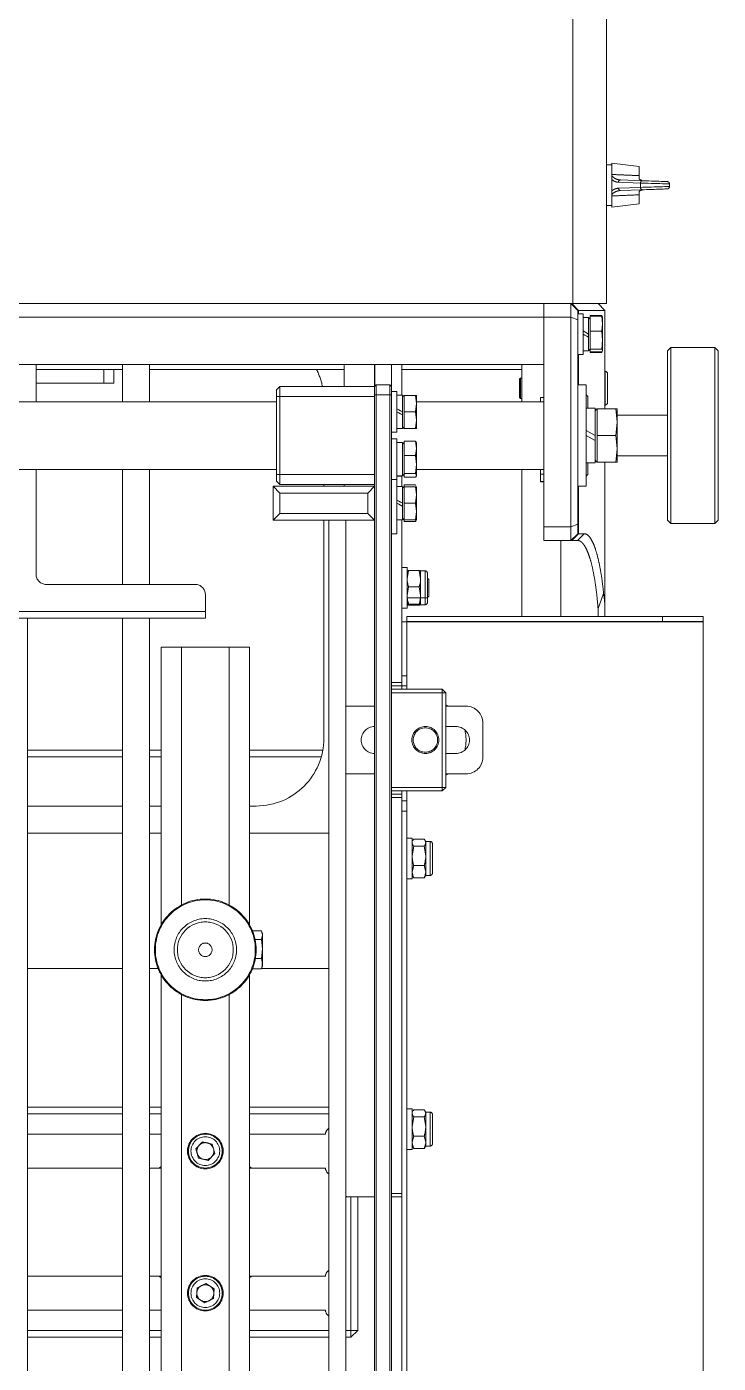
# Model space of a CAD drawing. Extents: x -681219 to -550379, y -242630 to -158199.
# Drawn here: x -668006.2 to -667801.9, y -214919 to -214524 of the extents above; entities that cross this region are included whole.
import ezdxf

# ---------------------------------------------------------------- set-up
doc = ezdxf.new("R2010")
doc.units = 0
doc.header["$LTSCALE"] = 1000
doc.linetypes.add('DASHED2', pattern=[9.525, 6.35, -3.175])
doc.linetypes.add('HIDDEN', pattern=[9.525, 6.35, -3.175])
doc.layers.get('0').update_dxf_attribs({"linetype": 'CONTINUOUS'})
doc.layers.add('future', color=4, linetype='DASHED2', lineweight=0)

# ---------------------------------------------------------------- blocks, each defined once
blk = doc.blocks.new('A$Caddf9ae6')
at = {"color": 0, "linetype": 'HIDDEN'}
for p, q in [((-753.5, 665), (-754.5, 664)), ((-722.15, 664), (-754.5, 664)), ((-754.5, 664), (-754.5, 651)), ((-753.5, 665), (-722.39, 665)), ((-722.39, 665), (-703.5, 665)), ((-702.5, 664), (-722.15, 664)), ((-702.5, 664), (-703.5, 665)), ((-702.5, 651), (-702.5, 664)), ((-783.51, 660.5), (-1169.51, 660.5)), ((-783.5, 660.5), (-783.51, 660.5)), ((-783.51, 573.01), (-783.51, 660.5)), ((-783.5, 660.5), (-782, 660.5)), ((-783.5, 648.5), (-783.5, 660.5)), ((-782, 660.5), (-782, 648.5)), ((-782, 648.5), (-783.5, 648.5)), ((-783.5, 648.5), (-783.5, 573.01)), ((-782, 648.5), (-782, 573.01)), ((-754.5, 651), (-702.5, 651)), ((-754.5, 651), (-753.5, 650)), ((-703.5, 650), (-753.5, 650)), ((-734.5, 650), (-734.5, 635.18)), ((-722.5, 635.18), (-722.5, 650)), ((-703.5, 650), (-702.5, 651)), ((-655.67, 647.49), (-655.64, 648.14)), ((-655.64, 648.14), (-655.62, 648.72)), ((-655.62, 648.72), (-655.61, 649.19)), ((-655.61, 649.19), (-655.59, 649.56)), ((-655.59, 649.56), (-655.58, 649.8)), ((-655.58, 649.8), (-655.58, 649.92)), ((-655.58, 649.92), (-655.58, 649.92)), ((-654.94, 648.53), (-654.97, 647.77)), ((-654.92, 649.19), (-654.94, 648.53)), ((-654.91, 649.75), (-654.92, 649.19)), ((-654.89, 650.18), (-654.91, 649.75)), ((-654.88, 650.46), (-654.89, 650.18)), ((-654.88, 650.6), (-654.88, 650.59)), ((-654.12, 650.6), (-654.88, 650.6)), ((-654.88, 650.59), (-654.88, 650.46)), ((-654.12, 650.59), (-654.12, 650.6)), ((-654.12, 650.46), (-654.12, 650.59)), ((-654.11, 650.18), (-654.12, 650.46)), ((-654.09, 649.75), (-654.11, 650.18)), ((-654.08, 649.19), (-654.09, 649.75)), ((-654.06, 648.53), (-654.08, 649.19)), ((-654.03, 647.77), (-654.06, 648.53)), ((-653.42, 649.92), (-653.42, 649.92)), ((-653.42, 649.92), (-653.42, 649.8)), ((-653.42, 649.8), (-653.41, 649.56)), ((-653.41, 649.56), (-653.39, 649.19)), ((-653.39, 649.19), (-653.38, 648.72)), ((-653.38, 648.72), (-653.36, 648.14)), ((-653.36, 648.14), (-653.34, 647.49)), ((-655.79, 643.81), (-655.77, 644.52)), ((-655.77, 644.52), (-655.74, 645.27)), ((-655.74, 645.27), (-655.72, 646.03)), ((-655.72, 646.03), (-655.69, 646.78)), ((-655.69, 646.78), (-655.67, 647.49)), ((-655.07, 644.32), (-655.09, 643.49)), ((-655.04, 645.19), (-655.07, 644.32)), ((-655.02, 646.07), (-655.04, 645.19)), ((-654.99, 646.94), (-655.02, 646.07)), ((-654.97, 647.77), (-654.99, 646.94)), ((-654.01, 646.94), (-654.03, 647.77)), ((-653.98, 646.07), (-654.01, 646.94)), ((-653.96, 645.19), (-653.98, 646.07)), ((-653.93, 644.32), (-653.96, 645.19)), ((-653.91, 643.49), (-653.93, 644.32)), ((-653.34, 647.49), (-653.31, 646.78)), ((-653.31, 646.78), (-653.28, 646.03)), ((-653.28, 646.03), (-653.26, 645.27)), ((-653.26, 645.27), (-653.23, 644.52)), ((-653.23, 644.52), (-653.21, 643.81)), ((-660, 641.6), (-661, 633.6)), ((-660, 641.6), (-657.33, 641.6)), ((-657.33, 641.6), (-656.58, 641.6)), ((-656.06, 636.09), (-655.84, 642.57)), ((-655.92, 642.49), (-655.9, 642.54)), ((-655.84, 642.57), (-655.82, 643.15)), ((-655.82, 643.15), (-655.79, 643.81)), ((-655.14, 642.05), (-655.36, 635.57)), ((-655.12, 642.72), (-655.14, 642.05)), ((-655.14, 642.05), (-653.86, 642.05)), ((-655.09, 643.49), (-655.12, 642.72)), ((-653.88, 642.72), (-653.91, 643.49)), ((-653.86, 642.05), (-653.88, 642.72)), ((-653.64, 635.57), (-653.86, 642.05)), ((-653.21, 643.81), (-653.18, 643.15)), ((-653.18, 643.15), (-653.16, 642.57)), ((-653.16, 642.57), (-652.94, 636.09)), ((-652.42, 641.6), (-651.67, 641.6)), ((-651.67, 641.6), (-649, 641.6)), ((-648, 633.6), (-649, 641.6)), ((-736.36, 634.74), (-732.43, 635.18)), ((-736.36, 635.18), (-732.43, 635.18)), ((-736.36, 629.2), (-736.36, 634.74)), ((-732.43, 635.18), (-728.5, 634.74)), ((-732.43, 635.18), (-724.57, 635.18)), ((-728.5, 634.74), (-724.57, 635.18)), ((-728.5, 629.2), (-728.5, 634.74)), ((-724.57, 635.18), (-720.64, 634.74)), ((-724.57, 635.18), (-720.64, 635.18)), ((-720.64, 629.2), (-720.64, 634.74)), ((-718.75, 632.3), (-710.26, 632.3)), ((-710.26, 632.3), (-710.25, 632.3)), ((-661, 633.6), (-657.68, 633.6)), ((-660.5, 633.6), (-660.5, 632)), ((-657.68, 633.6), (-656.17, 633.6)), ((-656.17, 633.6), (-652.83, 633.6)), ((-651.32, 633.6), (-651.75, 633.6)), ((-651.5, 633.6), (-651.32, 633.6)), ((-651.32, 633.6), (-648, 633.6)), ((-648.5, 632), (-648.5, 633.6)), ((-782, 631.5), (-778.36, 631.5)), ((-779.58, 629.5), (-782, 629.5)), ((-775.22, 631.15), (-779.57, 629.5)), ((-778.36, 631.5), (-736.36, 631.5)), ((-736.55, 628.6), (-730, 628.6)), ((-736.55, 628.6), (-736.55, 626)), ((-733.2, 629.2), (-736.36, 629.2)), ((-736.36, 629.15), (-735.82, 628.6)), ((-731.66, 629.2), (-733.2, 629.2)), ((-728.5, 629.2), (-731.66, 629.2)), ((-729.5, 627.74), (-730, 628.6)), ((-730, 628.6), (-728.5, 628.6)), ((-725.34, 629.2), (-728.5, 629.2)), ((-728.5, 628.6), (-728, 627.73)), ((-728.5, 628.6), (-720.45, 628.6)), ((-723.8, 629.2), (-725.34, 629.2)), ((-720.64, 629.2), (-723.8, 629.2)), ((-721.18, 628.6), (-720.64, 629.15)), ((-720.64, 631.5), (-691.5, 631.5)), ((-720.45, 626), (-720.45, 628.6)), ((-709.5, 631.55), (-719.5, 631.55)), ((-719.5, 631.55), (-719.5, 631.5)), ((-709.5, 631.5), (-709.5, 631.55)), ((-703.98, 630.57), (-703.77, 630.6)), ((-703.98, 627.2), (-703.98, 630.57)), ((-703.75, 627.2), (-703.75, 630.57)), ((-703.39, 630.85), (-703.44, 630.83)), ((-703.34, 630.85), (-700.3, 630.85)), ((-702.92, 630.57), (-700.3, 630.85)), ((-702.92, 627.2), (-702.92, 630.57)), ((-700.3, 630.85), (-697.67, 630.57)), ((-695.46, 630.85), (-700.3, 630.85)), ((-697.67, 630.57), (-695.46, 630.85)), ((-697.67, 627.2), (-697.67, 630.57)), ((-695.46, 630.85), (-693.25, 630.57)), ((-695.46, 630.85), (-693.61, 630.85)), ((-693.56, 630.83), (-693.61, 630.85)), ((-693.41, 630.78), (-693.56, 630.83)), ((-693.25, 627.2), (-693.25, 630.57)), ((-693.18, 630.67), (-693.02, 630.57)), ((-693.02, 627.2), (-693.02, 630.57)), ((-691.5, 623.69), (-691.5, 631.5)), ((-689.5, 629.5), (-691.5, 631.5)), ((-689.5, 632), (-689.5, 622)), ((-417.5, 632), (-689.5, 632)), ((-759.5, 623.46), (-757.5, 625.42)), ((-757.5, 625.42), (-757.5, 623.69)), ((-743.5, 626), (-713.5, 626)), ((-743.5, 626), (-743.5, 623.5)), ((-740, 626.5), (-740.5, 626)), ((-740, 626.5), (-736.55, 626.5)), ((-729, 626.87), (-729.5, 627.74)), ((-728.5, 626), (-729, 626.87)), ((-728, 627.73), (-727.5, 626.86)), ((-727.5, 626.86), (-727, 626)), ((-720.45, 626.5), (-717, 626.5)), ((-716.5, 626), (-717, 626.5)), ((-713.5, 623.5), (-713.5, 626)), ((-704.5, 625.1), (-692.5, 625.1)), ((-704.5, 625.1), (-704.5, 623.5)), ((-703.75, 627.2), (-703.98, 627.2)), ((-703.44, 627.2), (-703.75, 627.2)), ((-703.44, 627.2), (-702.94, 626.7)), ((-699.42, 626.7), (-703.44, 626.7)), ((-703.44, 626.7), (-703.44, 625.1)), ((-702.92, 627.2), (-703.23, 627.2)), ((-700.95, 627.2), (-702.92, 627.2)), ((-699.65, 627.2), (-700.95, 627.2)), ((-697.67, 627.2), (-699.65, 627.2)), ((-699.12, 626.17), (-699.42, 626.7)), ((-699.42, 626.7), (-698.5, 626.7)), ((-698.81, 625.64), (-699.12, 626.17)), ((-698.5, 625.1), (-698.81, 625.64)), ((-698.5, 626.7), (-698.19, 626.16)), ((-693.56, 626.7), (-698.5, 626.7)), ((-698.19, 626.16), (-697.88, 625.63)), ((-697.88, 625.63), (-697.58, 625.1)), ((-696.01, 627.2), (-697.67, 627.2)), ((-694.91, 627.2), (-696.01, 627.2)), ((-693.25, 627.2), (-694.91, 627.2)), ((-694.06, 626.7), (-693.56, 627.2)), ((-693.56, 625.1), (-693.56, 626.7)), ((-693.02, 627.2), (-693.25, 627.2)), ((-692.5, 623.5), (-692.5, 625.1)), ((-759.5, 621.73), (-757.5, 623.69)), ((-759.5, 621.5), (-757.5, 623.5)), ((-759.5, 621.73), (-759.5, 623.46)), ((-759.5, 621.5), (-759.5, 621.73)), ((-755.5, 621.5), (-759.5, 621.5)), ((-759.5, 613.5), (-759.5, 621.5)), ((-757.5, 623.69), (-757.5, 623.5)), ((-757.5, 623.69), (-743.5, 623.69)), ((-757.5, 623.5), (-754.67, 623.5)), ((-755.5, 621.5), (-754.67, 623.5)), ((-755.5, 621.5), (-755.5, 613.5)), ((-693.5, 621.5), (-755.5, 621.5)), ((-754.67, 623.5), (-694.33, 623.5)), ((-713.5, 623.69), (-704.5, 623.69)), ((-694.33, 623.5), (-691.5, 623.5)), ((-693.5, 621.5), (-694.33, 623.5)), ((-693.5, 613.5), (-693.5, 621.5)), ((-689.5, 621.5), (-693.5, 621.5)), ((-692.5, 623.69), (-691.5, 623.69)), ((-691.5, 623.5), (-691.5, 623.69)), ((-689.5, 621.73), (-691.5, 623.69)), ((-689.5, 621.5), (-691.5, 623.5)), ((-689.5, 622), (-689.5, 621.5)), ((-417.5, 622), (-689.5, 622)), ((-689.5, 621.5), (-689.5, 613.5)), ((-782, 618.5), (-759.5, 618.5)), ((-755.5, 613.5), (-759.5, 613.5)), ((-693.5, 613.5), (-755.5, 613.5)), ((-742.13, 613.5), (-742.13, 612.5)), ((-742.12, 612.5), (-742.13, 612.5)), ((-742.12, 613.5), (-742.12, 612.5)), ((-742.12, 612.5), (-739.95, 612.5)), ((-739.95, 612.5), (-739.95, 613.5)), ((-739.95, 612.5), (-738.5, 612.5)), ((-738.5, 613.5), (-738.5, 575.85)), ((-718.5, 575.85), (-718.5, 613.5)), ((-718.5, 612.5), (-717.25, 612.5)), ((-717.25, 612.5), (-717.25, 613.5)), ((-707.5, 613.5), (-707.5, 263.5)), ((-707.5, 613.5), (-693.5, 613.5)), ((-693.5, 457.82), (-693.5, 613.5)), ((-693.5, 613.5), (-689.5, 613.5)), ((-689.5, 613.5), (-689.5, 263.5)), ((-782, 607), (-738.5, 607)), ((-718.5, 607), (-707.5, 607)), ((-717.5, 607), (-717.5, 606.55)), ((-717.5, 606.55), (-711.5, 606.55)), ((-717.5, 606.55), (-717.25, 606.3)), ((-711.75, 606.3), (-717.25, 606.3)), ((-711.75, 606.3), (-711.5, 606.55)), ((-711.5, 606.55), (-711.5, 607)), ((-711.5, 606.55), (-711.5, 606.55)), ((-709, 571.5), (-709, 607)), ((-813.5, 595.5), (-823.5, 595.5)), ((-828.5, 590.5), (-828.5, 584.5)), ((-808.5, 584.5), (-808.5, 590.5)), ((-828.5, 585.13), (-828.89, 584.5)), ((-822.5, 587.5), (-822.5, 584.5)), ((-814.5, 584.5), (-814.5, 587.5)), ((-808.11, 584.5), (-808.5, 585.13)), ((-833.5, 583.5), (-832.5, 584.5)), ((-833.5, 568.5), (-833.5, 583.5)), ((-833.5, 583.5), (-832.5, 583.5)), ((-832.5, 583.5), (-832.5, 584.5)), ((-832.5, 584.5), (-804.5, 584.5)), ((-832.5, 583.5), (-832.5, 568.5)), ((-804.5, 583.5), (-832.5, 583.5)), ((-804.5, 583.5), (-804.5, 584.5)), ((-803.5, 583.5), (-804.5, 584.5)), ((-804.5, 568.5), (-804.5, 583.5)), ((-804.5, 583.5), (-803.5, 583.5)), ((-803.5, 583.5), (-803.5, 568.5)), ((-939.21, 575.05), (-939.21, 578.15)), ((-938.5, 578.6), (-938.87, 578.38)), ((-938.5, 579.93), (-928.85, 579.93)), ((-938.5, 579.93), (-938.5, 578.6)), ((-937.41, 578.6), (-938.5, 578.6)), ((-937.83, 580.6), (-929.47, 580.6)), ((-932.76, 578.6), (-937.41, 578.6)), ((-935.62, 578.15), (-937.41, 578.6)), ((-935.62, 575.05), (-935.62, 578.15)), ((-929.91, 578.15), (-932.76, 578.6)), ((-928.85, 578.6), (-932.76, 578.6)), ((-929.91, 575.05), (-929.91, 578.15)), ((-929.47, 580.6), (-929.17, 580.6)), ((-928.85, 579.93), (-928.5, 579.93)), ((-928.85, 578.6), (-928.5, 578.6)), ((-928.5, 578.6), (-928.5, 579.93)), ((-928.13, 578.38), (-928.5, 578.6)), ((-927.79, 575.05), (-927.79, 578.15)), ((-859.21, 575.05), (-859.21, 578.15)), ((-858.5, 578.6), (-858.87, 578.38)), ((-858.5, 579.93), (-848.85, 579.93)), ((-858.5, 579.93), (-858.5, 578.6)), ((-857.41, 578.6), (-858.5, 578.6)), ((-857.83, 580.6), (-849.47, 580.6)), ((-852.76, 578.6), (-857.41, 578.6)), ((-855.62, 578.15), (-857.41, 578.6)), ((-855.62, 575.05), (-855.62, 578.15)), ((-849.91, 578.15), (-852.76, 578.6)), ((-848.85, 578.6), (-852.76, 578.6)), ((-849.91, 575.05), (-849.91, 578.15)), ((-849.47, 580.6), (-849.17, 580.6)), ((-848.85, 579.93), (-848.5, 579.93)), ((-848.85, 578.6), (-848.5, 578.6)), ((-848.5, 578.6), (-848.5, 579.93)), ((-848.13, 578.38), (-848.5, 578.6)), ((-847.79, 575.05), (-847.79, 578.15)), ((-778.62, 576.65), (-776.5, 577.04)), ((-778.5, 578.43), (-768.5, 578.43)), ((-778.5, 578.43), (-778.5, 577.1)), ((-778.5, 577.1), (-778.5, 577.1)), ((-775.81, 577.1), (-778.5, 577.1)), ((-778.5, 577.1), (-778.5, 577.1)), ((-777.83, 579.1), (-769.17, 579.1)), ((-776.5, 578.96), (-776.5, 573.13)), ((-775.96, 579.5), (-776.36, 579.1)), ((-775.96, 579.5), (-771.04, 579.5)), ((-773.25, 576.65), (-775.81, 577.1)), ((-770.82, 577.1), (-775.81, 577.1)), ((-770.64, 579.1), (-771.04, 579.5)), ((-768.38, 576.65), (-770.82, 577.1)), ((-768.5, 577.1), (-770.82, 577.1)), ((-768.5, 577.1), (-768.5, 578.43)), ((-768.5, 577.1), (-768.5, 577.1)), ((-939.5, 573.01), (-1181.51, 573.01)), ((-839.51, 573), (-1178.51, 573)), ((-939.5, 574.6), (-927.5, 574.6)), ((-939.5, 574.6), (-939.5, 573)), ((-938.87, 574.82), (-938.5, 574.6)), ((-935.62, 575.05), (-937.41, 574.6)), ((-929.91, 575.05), (-932.76, 574.6)), ((-928.5, 574.6), (-928.13, 574.82)), ((-928.14, 574.86), (-927.79, 575.05)), ((-927.5, 573), (-927.5, 574.6)), ((-859.5, 573.01), (-927.5, 573.01)), ((-859.5, 574.6), (-847.5, 574.6)), ((-859.5, 574.6), (-859.5, 573)), ((-858.87, 574.82), (-858.5, 574.6)), ((-855.62, 575.05), (-857.41, 574.6)), ((-849.91, 575.05), (-852.76, 574.6)), ((-848.5, 574.6), (-848.13, 574.82)), ((-848.14, 574.86), (-847.79, 575.05)), ((-847.5, 573), (-847.5, 574.6)), ((-833.5, 573.01), (-847.5, 573.01)), ((-839.51, 571.5), (-839.51, 573)), ((-839.51, 573), (-836.51, 573)), ((-836.51, 573), (-836.51, 571.5)), ((-836.51, 573), (-833.51, 573)), ((-833.51, 573), (-833.51, 571.5)), ((-833.5, 573), (-833.51, 573)), ((-783.51, 573.01), (-803.5, 573.01)), ((-803.5, 573), (-802.51, 573)), ((-802.51, 571.5), (-802.51, 573)), ((-802.51, 573), (-799.51, 573)), ((-799.51, 573), (-799.51, 571.5)), ((-783.51, 573), (-799.51, 573)), ((-783.51, 573), (-783.51, 573.01)), ((-783.51, 573.01), (-783.5, 573.01)), ((-783.51, 571.5), (-783.51, 573)), ((-782, 573.01), (-783.5, 573.01)), ((-767.5, 573.1), (-779.5, 573.1)), ((-779.5, 573.1), (-779.5, 571.5)), ((-778.62, 573.55), (-778.62, 576.65)), ((-778.62, 573.55), (-776.48, 573.16)), ((-778.5, 573.1), (-778.5, 573.1)), ((-778.37, 573.55), (-778.37, 576.65)), ((-773.25, 573.55), (-775.81, 573.1)), ((-773.25, 573.55), (-773.25, 576.65)), ((-768.38, 573.55), (-770.82, 573.1)), ((-768.5, 573.1), (-768.5, 573.1)), ((-768.38, 573.55), (-768.38, 576.65)), ((-767.5, 571.5), (-767.5, 573.1)), ((-753.95, 575.57), (-753.39, 575.65)), ((-753.95, 572.2), (-753.95, 575.57)), ((-753.39, 575.57), (-750.95, 575.85)), ((-753.39, 575.85), (-750.95, 575.85)), ((-753.39, 572.2), (-753.39, 575.57)), ((-750.95, 575.85), (-748.5, 575.57)), ((-746.06, 575.85), (-750.95, 575.85)), ((-748.5, 575.57), (-746.06, 575.85)), ((-748.5, 572.2), (-748.5, 575.57)), ((-746.06, 575.85), (-743.61, 575.57)), ((-743.61, 575.85), (-746.06, 575.85)), ((-743.61, 572.2), (-743.61, 575.57)), ((-743.23, 575.69), (-743.05, 575.57)), ((-743.05, 572.2), (-743.05, 575.57)), ((-740.84, 572.2), (-740.84, 575.57)), ((-740.39, 575.85), (-740.48, 575.82)), ((-737.08, 575.85), (-740.3, 575.85)), ((-739.75, 575.57), (-737.08, 575.85)), ((-739.75, 572.2), (-739.75, 575.57)), ((-737.08, 575.85), (-734.41, 575.57)), ((-732.28, 575.85), (-737.08, 575.85)), ((-734.41, 575.57), (-732.28, 575.85)), ((-734.41, 572.2), (-734.41, 575.57)), ((-732.28, 575.85), (-730.16, 575.57)), ((-732.28, 575.85), (-730.62, 575.85)), ((-730.52, 575.82), (-730.61, 575.85)), ((-730.16, 572.2), (-730.16, 575.57)), ((-726.39, 575.57), (-723.94, 575.85)), ((-726.39, 575.85), (-723.94, 575.85)), ((-726.39, 572.2), (-726.39, 575.57)), ((-723.94, 575.85), (-721.5, 575.57)), ((-719.05, 575.85), (-723.94, 575.85)), ((-721.5, 575.57), (-719.05, 575.85)), ((-721.5, 572.2), (-721.5, 575.57)), ((-719.05, 575.85), (-716.61, 575.57)), ((-716.61, 575.85), (-719.05, 575.85)), ((-716.61, 572.2), (-716.61, 575.57)), ((-839.51, 571.5), (-1178.51, 571.5)), ((-953.5, 568.5), (-953.5, 571.5)), ((-952.5, 571.5), (-952.5, 568.5)), ((-836.51, 571.5), (-839.51, 571.5)), ((-836.51, 571.5), (-835.5, 571.5)), ((-835.5, 568.5), (-835.5, 571.5)), ((-835.5, 571.5), (-834.5, 571.5)), ((-834.5, 571.5), (-834.5, 568.5)), ((-833.51, 571.5), (-834.5, 571.5)), ((-833.51, 571.5), (-833.5, 571.5)), ((-802.51, 571.5), (-803.5, 571.5)), ((-799.51, 571.5), (-802.51, 571.5)), ((-802.5, 568.5), (-802.5, 571.5)), ((-801.5, 571.5), (-801.5, 568.5)), ((-783.51, 571.5), (-799.51, 571.5)), ((-783.51, 571.5), (-753.44, 571.5)), ((-741.5, 570.1), (-757.5, 570.1)), ((-757.5, 570.1), (-757.5, 568.5)), ((-753.39, 572.2), (-753.95, 572.2)), ((-753.44, 572.2), (-753.39, 572.15)), ((-749.42, 571.7), (-753.44, 571.7)), ((-753.44, 571.7), (-753.44, 570.1)), ((-751.55, 572.2), (-753.39, 572.2)), ((-753.39, 572.15), (-752.94, 571.7)), ((-750.34, 572.2), (-751.55, 572.2)), ((-748.5, 572.2), (-750.34, 572.2)), ((-749.12, 571.17), (-749.42, 571.7)), ((-749.42, 571.7), (-748.5, 571.7)), ((-748.81, 570.64), (-749.12, 571.17)), ((-748.5, 570.1), (-748.81, 570.64)), ((-746.66, 572.2), (-748.5, 572.2)), ((-748.5, 571.7), (-748.19, 571.16)), ((-743.56, 571.7), (-748.5, 571.7)), ((-748.19, 571.16), (-747.88, 570.63)), ((-747.88, 570.63), (-747.58, 570.1)), ((-745.45, 572.2), (-746.66, 572.2)), ((-743.61, 572.2), (-745.45, 572.2)), ((-744.06, 571.7), (-743.61, 572.15)), ((-743.61, 572.15), (-743.56, 572.2)), ((-743.05, 572.2), (-743.59, 572.2)), ((-743.56, 570.1), (-743.56, 571.7)), ((-743.56, 571.5), (-740.46, 571.5)), ((-741.39, 570.1), (-741.5, 570.1)), ((-741.5, 570.1), (-741.5, 568.5)), ((-729.5, 570.1), (-741.39, 570.1)), ((-740.43, 572.2), (-740.84, 572.2)), ((-740.46, 570.1), (-740.46, 571.5)), ((-740.44, 572.2), (-739.94, 571.7)), ((-730.56, 571.7), (-740.44, 571.7)), ((-740.44, 571.7), (-740.44, 570.1)), ((-739.75, 572.2), (-740.16, 572.2)), ((-737.75, 572.2), (-739.75, 572.2)), ((-736.42, 572.2), (-737.75, 572.2)), ((-734.41, 572.2), (-736.42, 572.2)), ((-732.81, 572.2), (-734.41, 572.2)), ((-731.76, 572.2), (-732.81, 572.2)), ((-730.16, 572.2), (-731.76, 572.2)), ((-731.06, 571.7), (-730.56, 572.2)), ((-730.56, 570.1), (-730.56, 571.7)), ((-729.5, 568.5), (-729.5, 570.1)), ((-727.5, 570.1), (-715.5, 570.1)), ((-727.5, 570.1), (-727.5, 568.5)), ((-722.42, 571.7), (-726.44, 571.7)), ((-726.44, 571.7), (-726.44, 570.1)), ((-724.55, 572.2), (-726.39, 572.2)), ((-726.39, 572.15), (-725.94, 571.7)), ((-723.34, 572.2), (-724.55, 572.2)), ((-721.5, 572.2), (-723.34, 572.2)), ((-722.12, 571.17), (-722.42, 571.7)), ((-722.42, 571.7), (-721.5, 571.7)), ((-721.81, 570.64), (-722.12, 571.17)), ((-721.5, 570.1), (-721.81, 570.64)), ((-719.66, 572.2), (-721.5, 572.2)), ((-721.5, 571.7), (-721.19, 571.16)), ((-716.56, 571.7), (-721.5, 571.7)), ((-721.19, 571.16), (-720.88, 570.63)), ((-720.88, 570.63), (-720.58, 570.1)), ((-718.45, 572.2), (-719.66, 572.2)), ((-716.61, 572.2), (-718.45, 572.2)), ((-717.06, 571.7), (-716.61, 572.15)), ((-716.56, 570.1), (-716.56, 571.7)), ((-716.54, 571.5), (-707.5, 571.5)), ((-716.54, 571.5), (-716.54, 570.1)), ((-715.5, 568.5), (-715.5, 570.1)), ((-1250.5, 568.5), (-716.5, 568.5)), ((-716.5, 568), (-1250.5, 568)), ((-716.5, 568), (-716.5, 568.5)), ((-716.5, 568.5), (-714, 568.5)), ((-713.5, 568), (-716.5, 568)), ((-716.5, 564), (-716.5, 568)), ((-714, 568.5), (-707.5, 568.5)), ((-713.5, 568), (-714, 568.5)), ((-714, 568.5), (-707.5, 568.5)), ((-713.5, 568), (-713.5, 564)), ((-1250.5, 564), (-716.5, 564)), ((-741.66, 563.5), (-1250.5, 563.5)), ((-953.5, 563.5), (-953.5, 563.49)), ((-953.5, 563.49), (-953.5, 555.5)), ((-953.5, 563.49), (-828.5, 563.49)), ((-828.5, 563.5), (-828.5, 555)), ((-822.5, 563.49), (-814.5, 563.49)), ((-808.5, 555), (-808.5, 563.5)), ((-808.5, 563.49), (-753.5, 563.49)), ((-751.5, 561.5), (-753.5, 563.5)), ((-753.5, 533.5), (-753.5, 563.5)), ((-745.5, 561.5), (-751.5, 561.5)), ((-751.5, 561.5), (-751.5, 535.5)), ((-743.5, 563.5), (-745.5, 561.5)), ((-745.5, 535.5), (-745.5, 561.5)), ((-743.5, 563.5), (-743.5, 533.5)), ((-743.5, 563.49), (-743, 563.49)), ((-743, 535.5), (-743, 563.5)), ((-741.66, 563.5), (-740, 563.5)), ((-740, 563.5), (-740, 535.5)), ((-740, 563.5), (-717, 563.5)), ((-717, 563.5), (-714, 563.5)), ((-717, 535.5), (-717, 563.5)), ((-716.5, 564), (-713.5, 564)), ((-716.5, 563.5), (-716.5, 564)), ((-714, 563.5), (-713.5, 564)), ((-714, 563.5), (-707.5, 563.5)), ((-714, 563.5), (-714, 535.5)), ((-714, 563.49), (-707.5, 563.49)), ((-713.96, 563.54), (-707.5, 563.54)), ((-993, 558.5), (-995, 556.5)), ((-993, 556.5), (-993, 558.5)), ((-993, 558.5), (-953.5, 558.5)), ((-753.5, 555), (-1228.5, 555)), ((-995, 555), (-995, 556.5)), ((-993, 556.5), (-995, 556.5)), ((-953.5, 556.5), (-993, 556.5)), ((-993, 556.5), (-993, 555)), ((-743.5, 554.5), (-743, 554.5)), ((-714, 554.5), (-707.5, 554.5)), ((-709, 497), (-709, 554.5)), ((-1228.5, 550), (-753.5, 550)), ((-995, 526.5), (-995, 550)), ((-993, 550), (-993, 526.5)), ((-929, 526.5), (-929, 550)), ((-927, 550), (-927, 526.5)), ((-886, 550), (-886, 530.13)), ((-846, 550), (-846, 526.5)), ((-987, 549), (-987, 526.5)), ((-977, 526.5), (-977, 549)), ((-945, 549), (-945, 526.5)), ((-935, 526.5), (-935, 549)), ((-823.5, 526.5), (-823.5, 547.73)), ((-821.5, 548.19), (-821.5, 526.5)), ((-753.5, 548.5), (-818, 548.5)), ((-743, 548.5), (-743.5, 548.5)), ((-751.5, 535.5), (-753.5, 533.5)), ((-743.5, 533.5), (-753.5, 533.5)), ((-751.5, 535.5), (-745.5, 535.5)), ((-743.5, 533.5), (-745.5, 535.5)), ((-743, 535.5), (-740, 535.5)), ((-743, 535.5), (-742, 534.5)), ((-740, 534.5), (-742, 534.5)), ((-740, 535.5), (-740, 534.5)), ((-740, 535.5), (-717, 535.5)), ((-717, 534.5), (-740, 534.5)), ((-738.5, 534.5), (-738.5, 342.5)), ((-718.5, 342.5), (-718.5, 534.5)), ((-717, 535.5), (-714, 535.5)), ((-717, 535.5), (-717, 534.5)), ((-715, 534.5), (-717, 534.5)), ((-714, 535.5), (-715, 534.5)), ((-886, 530.1), (-886.14, 530.07)), ((-886.14, 527.4), (-886.14, 530.07)), ((-885.39, 530.35), (-886.01, 530.13)), ((-884.61, 530.35), (-885.39, 530.35)), ((-884.61, 530.35), (-880.26, 530.35)), ((-883.08, 530.07), (-880.26, 530.35)), ((-883.08, 528.28), (-883.08, 530.07)), ((-880.26, 530.35), (-877.44, 530.07)), ((-876.15, 530.35), (-880.26, 530.35)), ((-877.44, 530.07), (-876.15, 530.35)), ((-877.44, 528.19), (-877.44, 530.07)), ((-876.15, 530.35), (-874.86, 530.07)), ((-875.61, 530.35), (-876.15, 530.35)), ((-874.99, 530.13), (-875.61, 530.35)), ((-874.86, 527.4), (-874.86, 530.07)), ((-1123.02, 526.5), (-887.98, 526.5)), ((-977.49, 526.5), (-977.45, 526.55)), ((-977.45, 526.55), (-977, 527.1)), ((-945, 527.1), (-944.51, 526.5)), ((-873.02, 526.5), (-791, 526.5)), ((-838, 526.5), (-838, 528.5)), ((-791, 520.5), (-791, 526.5)), ((-1117.23, 520.5), (-893.77, 520.5)), ((-867.23, 520.5), (-791, 520.5)), ((-791, 506.5), (-791, 520.5)), ((-984.88, 513.31), (-983.6, 515.9)), ((-983.6, 515.9), (-980.72, 516.09)), ((-980.72, 516.09), (-979.12, 513.69)), ((-979.12, 513.69), (-980.4, 511.1)), ((-942.77, 514.3), (-940.69, 516.3)), ((-942.08, 511.5), (-942.77, 514.3)), ((-940.69, 516.3), (-937.92, 515.5)), ((-937.92, 515.5), (-937.23, 512.7)), ((-983.28, 510.91), (-984.88, 513.31)), ((-980.4, 511.1), (-983.28, 510.91)), ((-939.31, 510.7), (-942.08, 511.5)), ((-937.23, 512.7), (-939.31, 510.7)), ((-782.5, 363.5), (-782.5, 513.5)), ((-782.5, 513.5), (-780.49, 513.5)), ((-780.49, 513.5), (-780.49, 363.5)), ((-775.5, 513.5), (-780.49, 513.5)), ((-772.5, 466.5), (-772.5, 510.5)), ((-1117.23, 506.5), (-893.77, 506.5)), ((-867.23, 506.5), (-791, 506.5)), ((-791, 500.5), (-791, 506.5)), ((-1123.02, 500.5), (-887.98, 500.5)), ((-995, 497), (-995, 500.5)), ((-993, 500.5), (-993, 497)), ((-987, 500.5), (-987, 497)), ((-977, 499.9), (-977.49, 500.5)), ((-977, 497), (-977, 500.5)), ((-945, 500.5), (-945, 497)), ((-944.55, 500.45), (-945, 499.9)), ((-944.51, 500.5), (-944.55, 500.45)), ((-935, 497), (-935, 500.5)), ((-929, 497), (-929, 500.5)), ((-927, 500.5), (-927, 497)), ((-886, 499.54), (-886, 497)), ((-873.02, 500.5), (-791, 500.5)), ((-846, 500.5), (-846, 497)), ((-838, 497), (-838, 500.5)), ((-823.5, 497), (-823.5, 500.5)), ((-821.5, 500.5), (-821.5, 497)), ((-782.5, 497), (-1186.5, 497)), ((-738.5, 497), (-772.5, 497)), ((-707.5, 497), (-718.5, 497)), ((-1186.5, 489), (-782.5, 489)), ((-995, 461), (-995, 489)), ((-993, 489), (-993, 461)), ((-987, 489), (-987, 461)), ((-977, 461), (-977, 489)), ((-945, 489), (-945, 461)), ((-935, 461), (-935, 489)), ((-929, 461), (-929, 489)), ((-927, 489), (-927, 461)), ((-886, 489), (-886, 461)), ((-846, 489), (-846, 461)), ((-838, 461), (-838, 489)), ((-823.5, 461), (-823.5, 489)), ((-821.5, 489), (-821.5, 461)), ((-772.5, 489), (-738.5, 489)), ((-718.5, 489), (-707.5, 489)), ((-713, 486.5), (-709, 486.5)), ((-713, 483.5), (-713, 486.5)), ((-709, 463.5), (-709, 489)), ((-709, 483.5), (-713, 483.5)), ((-713, 463.5), (-713, 483.5)), ((-738.5, 463.5), (-769.5, 463.5)), ((-707.5, 463.5), (-718.5, 463.5)), ((-782.5, 461), (-1186.5, 461))]:
    blk.add_line(p, q, dxfattribs=at)
for centre, radius in [((-818.5, 578.5), 4), ((-818.5, 578.5), 3.6), ((-880.5, 513.5), 15), ((-880.5, 513.5), 14.75), ((-880.5, 513.5), 9.22), ((-880.5, 513.5), 8.25), ((-982, 513.5), 5.25), ((-982, 513.5), 5), ((-982, 513.5), 4.25), ((-940, 513.5), 5.25), ((-940, 513.5), 5), ((-940, 513.5), 4.25), ((-880.5, 513.5), 2)]:
    blk.add_circle(centre, radius, dxfattribs=at)
for centre, radius, start, end in [((-654.88, 649.9), 0.7, 92.186, 178), ((-654.12, 649.9), 0.7, 2, 86.8402), ((-656.92, 642.6), 1, 343.8882, 353.6828), ((-656.99, 642.61), 1.07, 344.2713, 353.5715), ((-655.21, 642.68), 0.631, 189.5584, 277.0275), ((-653.79, 642.68), 0.632, 262.9978, 350.3789), ((-652.1, 642.6), 0.981, 185.9332, 196.0351), ((-652.08, 642.6), 1, 186.2956, 196.022), ((-655.44, 636.19), 0.631, 189.5584, 277.0275), ((-653.56, 636.19), 0.631, 262.948, 350.4662), ((-718.75, 631.55), 0.75, 90, 180), ((-710.25, 631.55), 0.75, 0, 90), ((-823.5, 590.5), 5, 90, 180), ((-813.5, 590.5), 5, 0, 90), ((-818.5, 587.5), 4, 0, 180), ((-818.5, 578.5), 12, 75.3747, 104.6253), ((-937.83, 579.93), 0.667, 90, 180), ((-929.17, 579.93), 0.667, 0, 90), ((-857.83, 579.93), 0.667, 90, 180), ((-849.17, 579.93), 0.667, 0, 90), ((-777.83, 578.43), 0.667, 90, 180), ((-769.17, 578.43), 0.667, 0, 90), ((-818.5, 563.5), 4, 180, 0), ((-952.5, 555.5), 1, 180, 210), ((-987, 551), 2, 210, 270), ((-977, 551), 2, 270, 330), ((-945, 551), 2, 210, 270), ((-935, 551), 2, 270, 330), ((-818, 528.5), 20, 90, 180), ((-718, 528.5), 20, 63.2563, 78.463), ((-982, 513.5), 2.5, 153.7655, 213.7655), ((-982, 513.5), 2.5, 93.7655, 153.7655), ((-982, 513.5), 2.5, 33.7655, 93.7655), ((-982, 513.5), 2.5, 333.7655, 33.7655), ((-940, 513.5), 2.5, 133.9135, 193.9135), ((-940, 513.5), 2.5, 73.9135, 133.9135), ((-940, 513.5), 2.5, 13.9135, 73.9135), ((-940, 513.5), 2.5, 313.9135, 13.9135), ((-982, 513.5), 2.5, 213.7655, 273.7655), ((-982, 513.5), 2.5, 273.7655, 333.7655), ((-940, 513.5), 2.5, 193.9135, 253.9135), ((-940, 513.5), 2.5, 253.9135, 313.9135), ((-775.5, 510.5), 3, 0, 90), ((-769.5, 466.5), 3, 180, 270)]:
    blk.add_arc(centre, radius, start, end, dxfattribs=at)
blk.add_ellipse((-789.5, 626.58), major_axis=(26.54, 0), ratio=0.204124, start_param=1.00265, end_param=1.137752, dxfattribs=at)
for points, knots in [([(-657.68, 633.6), (-657.62, 634.92), (-657.51, 637.59), (-657.39, 640.26), (-657.33, 641.6)], [0, 0, 0, 0, 0.496011, 1, 1, 1, 1]), ([(-655.9, 642.54), (-655.9, 642.54), (-655.93, 642.46), (-655.98, 642.2), (-656.12, 641.88), (-656.34, 641.64), (-656.5, 641.61), (-656.58, 641.6)], [0, 0, 0, 0, 0.00376, 0.173395, 0.564326, 0.781557, 1, 1, 1, 1]), ([(-652.42, 641.6), (-652.5, 641.61), (-652.66, 641.64), (-652.88, 641.88), (-653.01, 642.2), (-653.08, 642.46), (-653.1, 642.54), (-653.1, 642.54)], [0, 0, 0, 0, 0.218432, 0.435783, 0.826609, 0.996291, 1, 1, 1, 1]), ([(-653.1, 642.54), (-653.09, 642.53), (-653.08, 642.51), (-653.08, 642.5), (-653.08, 642.49)], [0, 0, 0, 0, 0.56237, 1, 1, 1, 1]), ([(-651.67, 641.6), (-651.61, 640.26), (-651.49, 637.59), (-651.38, 634.92), (-651.32, 633.6)], [0, 0, 0, 0, 0.503991, 1, 1, 1, 1]), ([(-657.25, 633.6), (-657.17, 633.68), (-656.77, 634.04), (-656.24, 634.86), (-656.12, 635.66), (-656.06, 636.09)], [0, 0, 0, 0, 0.111617, 0.523312, 1, 1, 1, 1]), ([(-652.94, 636.09), (-652.91, 635.86), (-652.86, 635.27), (-652.51, 634.39), (-651.99, 633.85), (-651.75, 633.6)], [0, 0, 0, 0, 0.257276, 0.6525016, 1, 1, 1, 1]), ([(-736.36, 635.18), (-736.36, 635.1), (-736.36, 635.02), (-736.36, 634.74), (-736.36, 634.74)], [0, 0, 0, 0, 0.973003, 1, 1, 1, 1]), ([(-720.64, 634.74), (-720.64, 634.74), (-720.64, 635.02), (-720.64, 635.1), (-720.64, 635.18)], [0, 0, 0, 0, 0.026997, 1, 1, 1, 1]), ([(-657.25, 633.6), (-657.32, 633.6), (-657.46, 633.6), (-657.61, 633.6), (-657.68, 633.6)], [0, 0, 0, 0, 0.505501, 1, 1, 1, 1]), ([(-656.17, 633.6), (-656.29, 633.6), (-656.69, 633.6), (-657.02, 633.6), (-657.25, 633.6)], [0, 0, 0, 0, 0.291258, 1, 1, 1, 1]), ([(-655.36, 635.57), (-655.43, 635.12), (-655.53, 634.43), (-656, 633.82), (-656.17, 633.6)], [0, 0, 0, 0, 0.640147, 1, 1, 1, 1]), ([(-652.83, 633.6), (-652.89, 633.67), (-653.22, 634.06), (-653.55, 634.73), (-653.61, 635.33), (-653.64, 635.57)], [0, 0, 0, 0, 0.1218366, 0.654983, 1, 1, 1, 1]), ([(-651.75, 633.6), (-651.91, 633.6), (-652.18, 633.6), (-652.56, 633.6), (-652.76, 633.6), (-652.83, 633.6)], [0, 0, 0, 0, 0.502947, 0.831986, 1, 1, 1, 1]), ([(-759.5, 623.46), (-759.52, 623.63), (-759.55, 623.94), (-759.8, 624.38), (-760.12, 624.77), (-760.5, 625.11), (-761.09, 625.54), (-762, 626.05), (-763.4, 626.64), (-765.35, 627.29), (-768.03, 627.97), (-771.62, 628.62), (-775.46, 629.15), (-778.22, 629.38), (-779.58, 629.5)], [0, 0, 0, 0, 0.063741, 0.120812, 0.171215, 0.214948, 0.252013, 0.341383, 0.425049, 0.50301, 0.635151, 0.761985, 0.883575, 1, 1, 1, 1]), ([(-775.22, 631.15), (-773.93, 631.01), (-771.33, 630.72), (-767.87, 630.16), (-764.79, 629.52), (-762.2, 628.8), (-760.12, 628.01), (-758.63, 627.18), (-757.68, 626.31), (-757.56, 625.72), (-757.5, 625.42)], [0, 0, 0, 0, 0.123914, 0.248235, 0.372678, 0.49781, 0.623245, 0.748557, 0.874245, 1, 1, 1, 1]), ([(-703.8, 630.64), (-703.85, 630.63), (-703.91, 630.62), (-703.97, 630.58), (-703.98, 630.57)], [0, 0, 0, 0, 0.885292, 1, 1, 1, 1]), ([(-703.75, 630.57), (-703.72, 630.62), (-703.58, 630.78), (-703.44, 630.82), (-703.34, 630.85)], [0, 0, 0, 0, 0.2530795, 1, 1, 1, 1]), ([(-703.34, 630.85), (-703.2, 630.8), (-703.06, 630.75), (-702.93, 630.58), (-702.92, 630.57)], [0, 0, 0, 0, 0.973025, 1, 1, 1, 1]), ([(-693.25, 630.57), (-693.25, 630.58), (-693.39, 630.75), (-693.53, 630.8), (-693.66, 630.85)], [0, 0, 0, 0, 0.026995, 1, 1, 1, 1]), ([(-703.23, 627.2), (-703.3, 627.17), (-703.37, 627.13), (-703.44, 627.2), (-703.44, 627.2)], [0, 0, 0, 0, 0.978157, 1, 1, 1, 1]), ([(-937.41, 578.6), (-937.46, 578.6), (-938.06, 578.59), (-938.66, 578.37), (-939.21, 578.15)], [0, 0, 0, 0, 0.070204, 1, 1, 1, 1]), ([(-939.21, 578.15), (-939.12, 578.23), (-939.01, 578.33), (-938.89, 578.36), (-938.86, 578.37)], [0, 0, 0, 0, 0.770494, 1, 1, 1, 1]), ([(-932.76, 578.6), (-932.83, 578.6), (-933.79, 578.59), (-934.74, 578.37), (-935.62, 578.15)], [0, 0, 0, 0, 0.070257, 1, 1, 1, 1]), ([(-929.91, 578.15), (-929.82, 578.22), (-929.47, 578.48), (-929.11, 578.55), (-928.85, 578.6)], [0, 0, 0, 0, 0.257575, 1, 1, 1, 1]), ([(-928.85, 578.6), (-928.75, 578.59), (-928.39, 578.57), (-928.04, 578.33), (-927.79, 578.15)], [0, 0, 0, 0, 0.268636, 1, 1, 1, 1]), ([(-857.41, 578.6), (-857.46, 578.6), (-858.06, 578.59), (-858.66, 578.37), (-859.21, 578.15)], [0, 0, 0, 0, 0.070204, 1, 1, 1, 1]), ([(-859.21, 578.15), (-859.12, 578.23), (-859.01, 578.33), (-858.89, 578.36), (-858.86, 578.37)], [0, 0, 0, 0, 0.770494, 1, 1, 1, 1]), ([(-852.76, 578.6), (-852.83, 578.6), (-853.79, 578.59), (-854.74, 578.37), (-855.62, 578.15)], [0, 0, 0, 0, 0.070257, 1, 1, 1, 1]), ([(-849.91, 578.15), (-849.82, 578.22), (-849.47, 578.48), (-849.11, 578.55), (-848.85, 578.6)], [0, 0, 0, 0, 0.257575, 1, 1, 1, 1]), ([(-848.85, 578.6), (-848.75, 578.59), (-848.39, 578.57), (-848.04, 578.33), (-847.79, 578.15)], [0, 0, 0, 0, 0.268636, 1, 1, 1, 1]), ([(-778.5, 577.1), (-778.51, 577.09), (-778.55, 577.07), (-778.59, 576.83), (-778.62, 576.65)], [0, 0, 0, 0, 0.268624, 1, 1, 1, 1]), ([(-778.37, 576.65), (-778.38, 576.72), (-778.42, 576.98), (-778.46, 577.05), (-778.5, 577.1)], [0, 0, 0, 0, 0.257549, 1, 1, 1, 1]), ([(-775.81, 577.1), (-775.87, 577.1), (-776.74, 577.09), (-777.59, 576.87), (-778.37, 576.65)], [0, 0, 0, 0, 0.070273, 1, 1, 1, 1]), ([(-770.82, 577.1), (-770.88, 577.1), (-771.7, 577.09), (-772.5, 576.87), (-773.25, 576.65)], [0, 0, 0, 0, 0.070179, 1, 1, 1, 1]), ([(-768.38, 576.65), (-768.39, 576.72), (-768.43, 576.98), (-768.47, 577.05), (-768.5, 577.1)], [0, 0, 0, 0, 0.257549, 1, 1, 1, 1]), ([(-937.41, 574.6), (-937.46, 574.6), (-938.06, 574.61), (-938.66, 574.83), (-939.21, 575.05)], [0, 0, 0, 0, 0.070205, 1, 1, 1, 1]), ([(-939.21, 575.05), (-939.12, 574.97), (-939.01, 574.87), (-938.89, 574.84), (-938.86, 574.83)], [0, 0, 0, 0, 0.770487, 1, 1, 1, 1]), ([(-932.76, 574.6), (-932.83, 574.6), (-933.79, 574.61), (-934.74, 574.83), (-935.62, 575.05)], [0, 0, 0, 0, 0.070258, 1, 1, 1, 1]), ([(-929.91, 575.05), (-929.82, 574.98), (-929.47, 574.72), (-929.11, 574.65), (-928.85, 574.6)], [0, 0, 0, 0, 0.2575674, 1, 1, 1, 1]), ([(-857.41, 574.6), (-857.46, 574.6), (-858.06, 574.61), (-858.66, 574.83), (-859.21, 575.05)], [0, 0, 0, 0, 0.070205, 1, 1, 1, 1]), ([(-859.21, 575.05), (-859.12, 574.97), (-859.01, 574.87), (-858.89, 574.84), (-858.86, 574.83)], [0, 0, 0, 0, 0.770487, 1, 1, 1, 1]), ([(-852.76, 574.6), (-852.83, 574.6), (-853.79, 574.61), (-854.74, 574.83), (-855.62, 575.05)], [0, 0, 0, 0, 0.070258, 1, 1, 1, 1]), ([(-849.91, 575.05), (-849.82, 574.98), (-849.47, 574.72), (-849.11, 574.65), (-848.85, 574.6)], [0, 0, 0, 0, 0.2575674, 1, 1, 1, 1]), ([(-778.5, 573.11), (-778.51, 573.12), (-778.55, 573.14), (-778.59, 573.37), (-778.62, 573.55)], [0, 0, 0, 0, 0.211212, 1, 1, 1, 1]), ([(-778.37, 573.55), (-778.38, 573.48), (-778.42, 573.22), (-778.46, 573.15), (-778.5, 573.1)], [0, 0, 0, 0, 0.257542, 1, 1, 1, 1]), ([(-775.81, 573.1), (-775.87, 573.1), (-776.74, 573.11), (-777.59, 573.33), (-778.37, 573.55)], [0, 0, 0, 0, 0.070273, 1, 1, 1, 1]), ([(-770.82, 573.1), (-770.88, 573.1), (-771.7, 573.11), (-772.5, 573.33), (-773.25, 573.55)], [0, 0, 0, 0, 0.07018, 1, 1, 1, 1]), ([(-768.38, 573.55), (-768.39, 573.48), (-768.43, 573.23), (-768.47, 573.17), (-768.5, 573.13)], [0, 0, 0, 0, 0.2776, 1, 1, 1, 1]), ([(-753.55, 575.73), (-753.68, 575.7), (-753.81, 575.67), (-753.95, 575.58), (-753.95, 575.57)], [0, 0, 0, 0, 0.950773, 1, 1, 1, 1]), ([(-753.39, 575.85), (-753.39, 575.8), (-753.39, 575.75), (-753.39, 575.58), (-753.39, 575.57)], [0, 0, 0, 0, 0.972973, 1, 1, 1, 1]), ([(-743.61, 575.57), (-743.61, 575.58), (-743.61, 575.75), (-743.61, 575.8), (-743.61, 575.85)], [0, 0, 0, 0, 0.027027, 1, 1, 1, 1]), ([(-740.84, 575.57), (-740.84, 575.58), (-740.66, 575.75), (-740.47, 575.8), (-740.3, 575.85)], [0, 0, 0, 0, 0.026998, 1, 1, 1, 1]), ([(-740.3, 575.85), (-740.16, 575.82), (-739.98, 575.78), (-739.8, 575.62), (-739.75, 575.57)], [0, 0, 0, 0, 0.746935, 1, 1, 1, 1]), ([(-730.16, 575.57), (-730.2, 575.62), (-730.38, 575.78), (-730.57, 575.82), (-730.7, 575.85)], [0, 0, 0, 0, 0.253096, 1, 1, 1, 1]), ([(-726.39, 575.85), (-726.39, 575.8), (-726.39, 575.75), (-726.39, 575.58), (-726.39, 575.57)], [0, 0, 0, 0, 0.973014, 1, 1, 1, 1]), ([(-716.61, 575.57), (-716.61, 575.58), (-716.61, 575.75), (-716.61, 575.8), (-716.61, 575.85)], [0, 0, 0, 0, 0.026986, 1, 1, 1, 1]), ([(-740.16, 572.2), (-740.17, 572.2), (-740.25, 572.13), (-740.34, 572.17), (-740.43, 572.2)], [0, 0, 0, 0, 0.021842, 1, 1, 1, 1]), ([(-886.14, 530.07), (-886.01, 530.12), (-885.51, 530.28), (-884.99, 530.32), (-884.61, 530.35)], [0, 0, 0, 0, 0.253058, 1, 1, 1, 1]), ([(-884.61, 530.35), (-884.11, 530.3), (-883.6, 530.25), (-883.1, 530.08), (-883.08, 530.07)], [0, 0, 0, 0, 0.973063, 1, 1, 1, 1])]:
    blk.add_open_spline(points, degree=3, knots=knots, dxfattribs=at)

msp = doc.modelspace()

# ---------------------------------------------------------------- block references
at = {"layer": 'future', "xscale": -1, "rotation": 270}
msp.add_blockref('A$Caddf9ae6', (-668466.9156, -213916.3249), dxfattribs=at)

doc.saveas('drawing.dxf')
